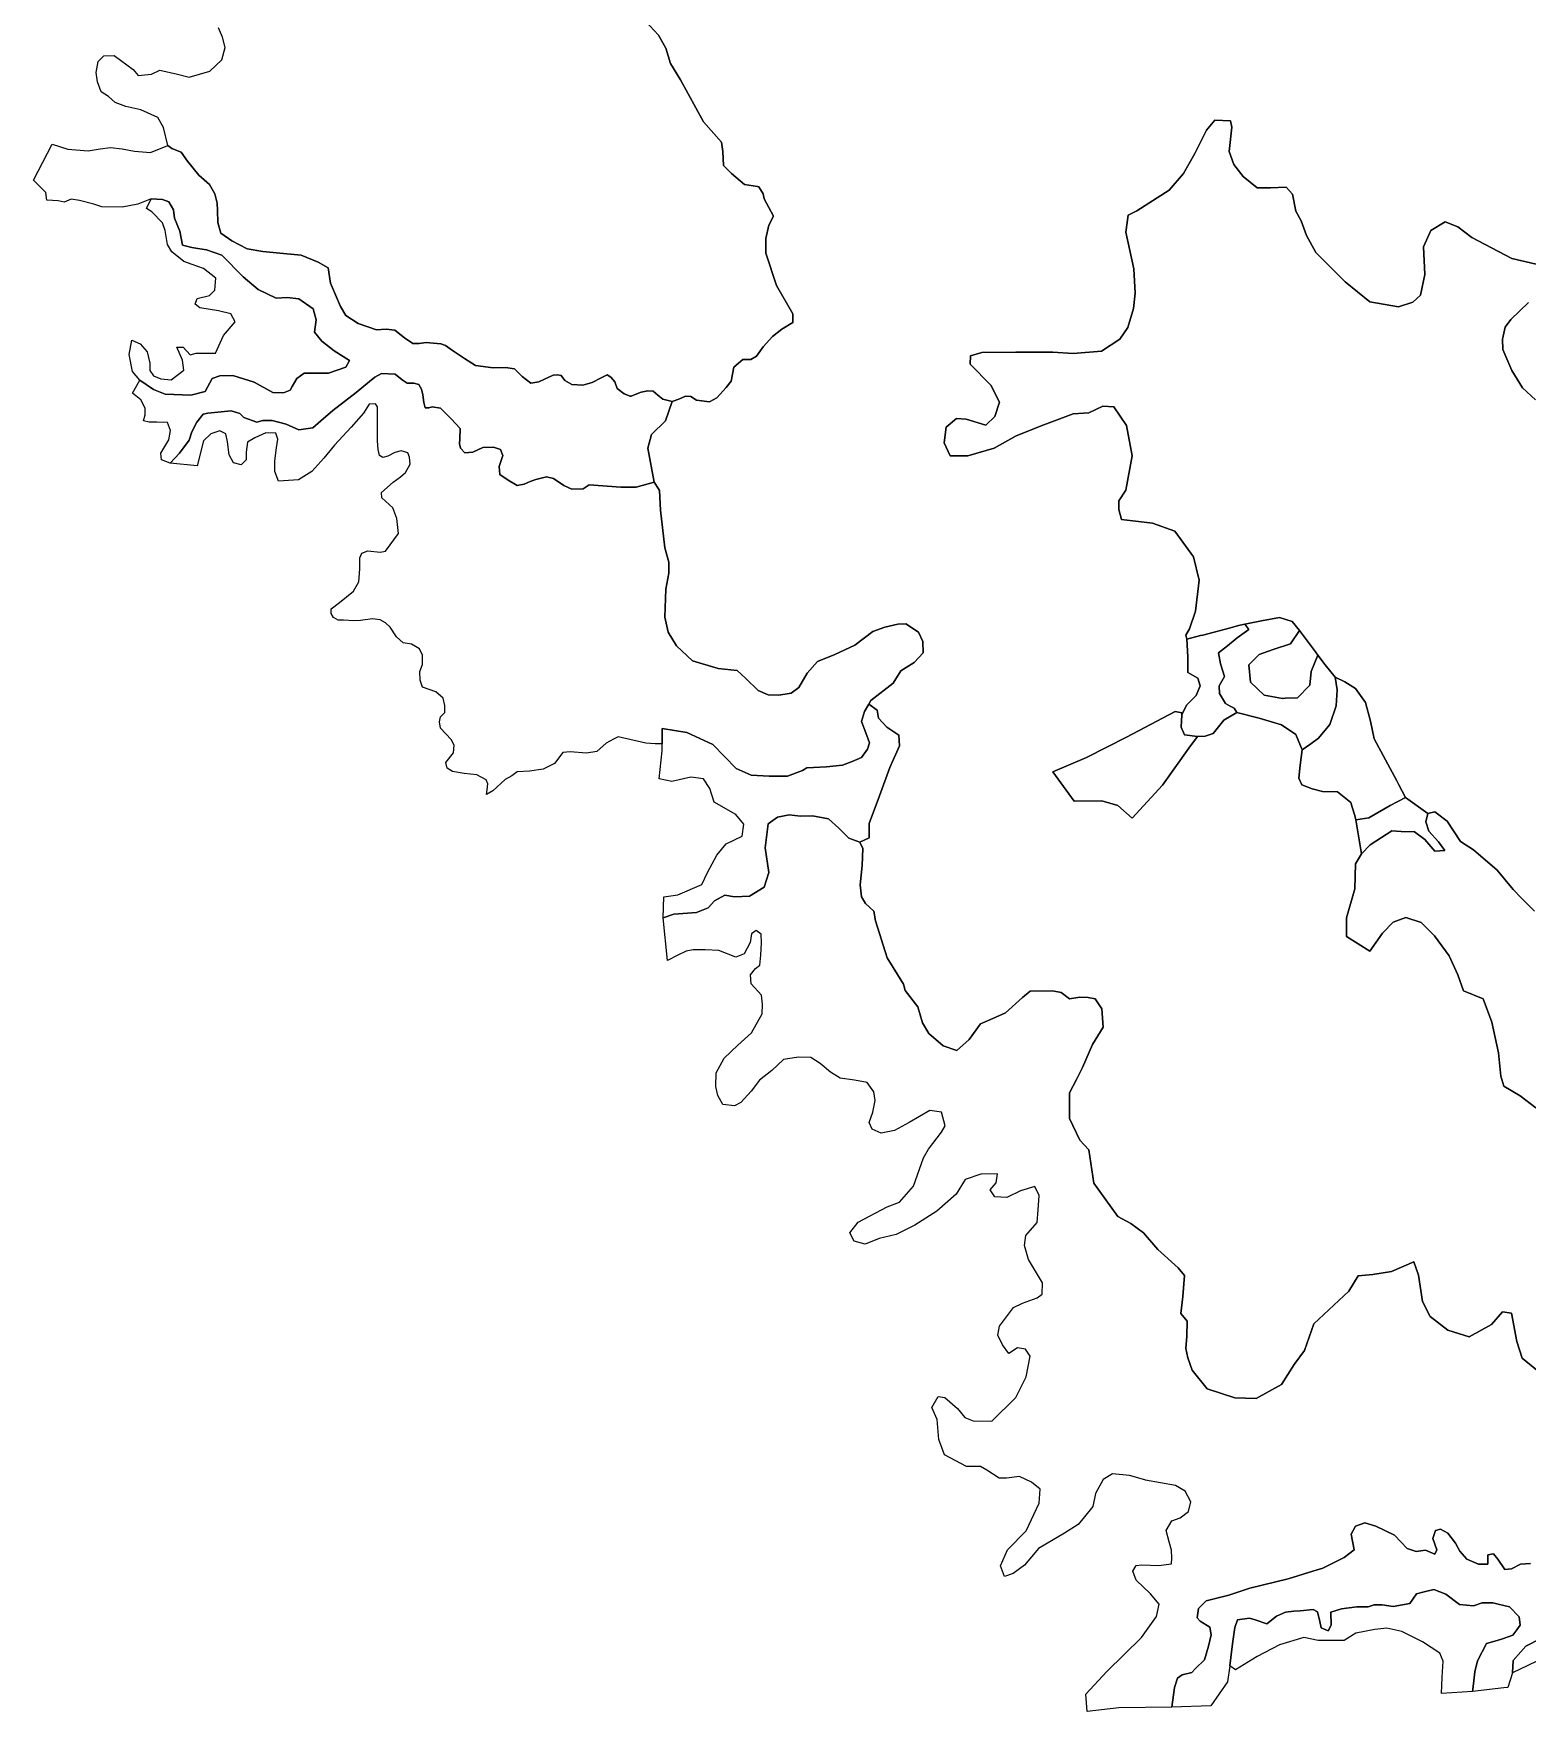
# Model space of a CAD drawing. Header units: inches. Extents: x 288635 to 1232953, y 676945 to 1655780.
# Drawn here: x 356734 to 379095, y 1222935 to 1248044 of the extents above; entities that cross this region are included whole.
import ezdxf

# ---------------------------------------------------------------- set-up
doc = ezdxf.new("R2010")
doc.units = ezdxf.units.IN
doc.header["$MEASUREMENT"] = 0

msp = doc.modelspace()

# ---------------------------------------------------------------- linework, layer by layer
at = {"color": 1}
for points in [[(365895.8167, 1248230.8051), (366087.64, 1248019.138), (366200.0881, 1247827.3147), (366266.2341, 1247595.8039), (366418.3698, 1247351.0638), (366762.3288, 1246722.6771), (367033.5273, 1246418.4057), (367053.3711, 1246279.4991), (367059.9857, 1246067.832), (367179.0484, 1245948.7693), (367377.4863, 1245783.4044), (367567.9617, 1245753.6426), (367589.1534, 1245750.3314), (367655.2994, 1245644.4979), (367667.6172, 1245570.5913), (367807.4351, 1245313.768), (367741.2891, 1245174.8615), (367694.987, 1244976.4236), (367694.987, 1244758.1419), (367853.7373, 1244275.2764), (368098.4774, 1243851.9422), (368098.4774, 1243719.6503), (367933.1124, 1243620.4313), (367794.015, 1243510.6159), (367652.8988, 1243355.0373), (367557.5664, 1243214.9723), (367471.5766, 1243168.6701), (367352.5139, 1243168.6701), (367213.6074, 1243049.6074), (367173.9198, 1242844.5549), (367101.1592, 1242745.3359), (366962.2527, 1242593.2002), (366849.8046, 1242533.6688), (366657.9813, 1242560.1272), (366571.9915, 1242613.044), (366492.6164, 1242619.6586), (366393.3974, 1242573.3564), (366290.8712, 1242539.181), (366155.2719, 1242572.254), (366079.2041, 1242635.0927), (366006.4435, 1242694.624), (365930.3756, 1242697.9313), (365827.8494, 1242678.0875), (365738.5523, 1242645.0146), (365680.4852, 1242617.5091), (365663.6616, 1242619.668), (365576.4947, 1242651.6292), (365470.6612, 1242734.3116), (365434.2809, 1242833.5306), (365374.7495, 1242902.9838), (365321.8328, 1242936.0568), (365229.2284, 1242889.7546), (365096.9365, 1242823.6087), (364954.7227, 1242780.6138), (364792.665, 1242793.843), (364686.8315, 1242850.0671), (364630.6074, 1242929.4422), (364574.3834, 1242939.3641), (364511.5447, 1242932.7495), (364382.5601, 1242873.2181), (364296.5703, 1242830.2233), (364177.5076, 1242810.3795), (364045.2156, 1242909.5984), (363932.7675, 1243028.6612), (363800.4756, 1243045.1977), (363615.2669, 1243041.8904), (363347.3757, 1243074.9633), (363182.0108, 1243180.7969), (363006.724, 1243303.1669), (362900.8904, 1243375.9275), (362828.1299, 1243399.0786), (362609.8482, 1243422.2297), (362507.3219, 1243405.6932), (362411.4103, 1243405.6932), (362285.7329, 1243491.6829), (362140.2118, 1243604.1311), (362011.2272, 1243620.6676), (361865.7061, 1243610.7457), (361591.2003, 1243706.6573), (361409.2989, 1243822.4127), (361326.6164, 1243961.3193), (361181.0953, 1244308.5856), (361141.4077, 1244536.7892), (360995.8866, 1244622.7789), (360741.2246, 1244728.6125), (360421.0782, 1244757.7167), (360167.0777, 1244783.1168), (359932.1272, 1244821.2168), (359703.5267, 1244941.8671), (359538.4264, 1245056.1673), (359493.9763, 1245214.9176), (359486.199, 1245393.7957), (359481.2763, 1245507.0182), (359449.5262, 1245646.7185), (359366.9761, 1245786.4188), (359208.2257, 1245926.119), (359036.7754, 1246135.6695), (358941.5252, 1246269.0197), (358801.8249, 1246326.1698), (358744.6748, 1246370.6199), (358681.1747, 1246637.3205), (358592.2745, 1246789.7208), (358338.274, 1246904.021), (358116.0236, 1246954.8211), (357957.2732, 1247011.9712), (357855.673, 1247100.8714), (357747.7228, 1247170.7215), (357690.5727, 1247323.1218), (357671.5227, 1247462.8221), (357703.2727, 1247627.9224), (357785.8229, 1247710.4726), (357938.2232, 1247716.8226), (358223.9738, 1247507.2722), (358300.1739, 1247418.372), (358497.0243, 1247437.4221), (358624.0246, 1247494.5722), (358890.7251, 1247437.4221), (359062.1755, 1247392.972), (359373.3261, 1247481.8721), (359551.1264, 1247653.3225), (359601.9265, 1247837.4729), (359563.8265, 1247989.8732), (359500.3263, 1248129.5734)], [(379262.1878, 1228019.6116), (379014.5373, 1228222.812), (378938.3371, 1228470.4625), (378855.787, 1228895.9134), (378722.4367, 1228914.9634), (378557.3364, 1228724.463), (378220.7857, 1228540.3127), (377903.285, 1228641.9129), (377636.5845, 1228845.1133), (377522.2843, 1229067.3637), (377465.1342, 1229461.0645), (377395.284, 1229664.2649), (377058.7334, 1229518.2146), (376779.3328, 1229473.7645), (376563.4324, 1229454.7145), (376423.7321, 1229226.1141), (375896.681, 1228737.1631), (375756.9808, 1228337.1123), (375604.5804, 1228127.5619), (375414.0801, 1227829.1113), (375033.0793, 1227619.5608), (374716.6396, 1227627.4282), (374299.9406, 1227760.0142), (374077.4024, 1228043.9534), (374013.9023, 1228228.1037), (373982.1522, 1228367.804), (373994.8522, 1228551.9544), (374001.2022, 1228774.2048), (373905.9521, 1228888.505), (373937.7021, 1229142.5056), (373963.1022, 1229460.0062), (373867.852, 1229574.3064), (373563.0514, 1229847.357), (373347.1509, 1230095.0075), (373156.6506, 1230234.7077), (372966.1502, 1230342.658), (372604.1994, 1230837.9589), (372527.9993, 1231339.6099), (372394.649, 1231485.6602), (372242.2487, 1231809.5109), (372242.2487, 1232190.5116), (372343.8489, 1232393.7121), (372432.7491, 1232571.5124), (372585.1494, 1232914.4131), (372743.8997, 1233174.7636), (372724.8497, 1233447.8142), (372623.2495, 1233600.2145), (372521.6493, 1233619.2645), (372394.649, 1233625.6145), (372242.2487, 1233600.2145), (372115.2485, 1233695.4647), (371988.2482, 1233720.8647), (371651.6975, 1233714.5147), (371537.3973, 1233619.2645), (371283.3968, 1233390.664), (371048.4463, 1233282.7138), (370908.7461, 1233225.5637), (370737.2957, 1232990.6132), (370553.1453, 1232825.5129), (370349.9449, 1232895.3631), (370134.0445, 1233079.5134), (370038.7943, 1233238.2637), (369968.9442, 1233479.5642), (369782.5312, 1233724.754), (369755.6922, 1233818.6905), (369512.9782, 1234213.1009), (369337.8906, 1234763.8021), (369312.4905, 1234909.8524), (369185.4903, 1235024.1526), (369128.3402, 1235125.7529), (369109.2901, 1235303.5532), (369134.6902, 1235595.6538), (369147.3902, 1235849.6543), (369102.9401, 1235944.9045), (369240.0386, 1236007.5778), (369240.0386, 1236223.4782), (369398.789, 1236636.2291), (369551.1893, 1237061.6799), (369697.2396, 1237385.5305), (369684.5395, 1237544.2809), (369506.7392, 1237664.9311), (369379.7389, 1237798.2814), (369360.6889, 1237918.9316), (369235.6978, 1238008.8275), (369267.1685, 1238062.5764), (369601.9894, 1238323.2158), (369716.7147, 1238507.5954), (369914.1983, 1238630.133), (370051.7819, 1238778.3), (370046.4903, 1238947.6337), (369977.6985, 1239085.2173), (369792.4898, 1239212.2175), (369671.4818, 1239204.2615), (369474.9891, 1239159.3008), (369295.0721, 1239095.8006), (369025.1966, 1238889.4252), (368726.9223, 1238753.4291), (368467.6302, 1238647.5956), (368314.1715, 1238472.9702), (368187.1713, 1238256.0115), (368076.046, 1238171.3446), (367890.8373, 1238144.8862), (367732.087, 1238150.1779), (367578.6284, 1238213.678), (367393.4197, 1238393.5951), (367266.4194, 1238510.012), (366980.6689, 1238541.762), (366599.6681, 1238658.1789), (366356.2509, 1238880.4294), (366234.5424, 1239086.8048), (366181.6256, 1239309.0552), (366197.5006, 1239727.0977), (366245.1257, 1239970.5149), (366245.1257, 1240134.5569), (366181.6256, 1240346.224), (366119.1469, 1240913.4442), (366105.7242, 1241208.0869), (366090.0455, 1241230.5129), (366021.6846, 1241328.2931), (365929.4409, 1241838.1779), (365985.0035, 1242044.5533), (366191.3789, 1242250.9287), (366290.8712, 1242539.181), (366393.3974, 1242573.3564), (366492.6164, 1242619.6586), (366571.9915, 1242613.044), (366657.9813, 1242560.1272), (366849.8046, 1242533.6688), (366962.2527, 1242593.2002), (367101.1592, 1242745.3359), (367173.9198, 1242844.5549), (367213.6074, 1243049.6074), (367352.5139, 1243168.6701), (367471.5766, 1243168.6701), (367557.5664, 1243214.9723), (367652.8988, 1243355.0373), (367794.015, 1243510.6159), (367933.1124, 1243620.4313), (368098.4774, 1243719.6503), (368098.4774, 1243851.9422), (367853.7373, 1244275.2764), (367694.987, 1244758.1419), (367694.987, 1244976.4236), (367741.2891, 1245174.8615), (367807.4351, 1245313.768), (367667.6172, 1245570.5913), (367655.2994, 1245644.4979), (367589.1534, 1245750.3314), (367567.9617, 1245753.6426), (367377.4863, 1245783.4044), (367179.0484, 1245948.7693), (367059.9857, 1246067.832), (367053.3711, 1246279.4991), (367033.5273, 1246418.4057), (366762.3288, 1246722.6771), (366418.3698, 1247351.0638), (366266.2341, 1247595.8039), (366200.0881, 1247827.3147), (366087.64, 1248019.138), (365895.8167, 1248230.8051)], [(379202.2153, 1234908.6832), (379004.8652, 1235106.0333), (378882.2773, 1235236.2367), (378640.9768, 1235521.9872), (378285.3761, 1235826.7879), (378094.8757, 1235953.7881), (377891.6753, 1236258.5887), (377707.5249, 1236398.289), (377605.9247, 1236372.8889), (377269.5454, 1236609.9772), (377170.2651, 1236803.3126), (377140.2471, 1236861.7687), (376798.2163, 1237492.1448), (376746.6225, 1237754.0829), (376671.2161, 1238031.8959), (376520.4033, 1238242.2401), (376361.653, 1238341.459), (376217.7812, 1238413.7861), (376065.0293, 1238597.0885), (375957.7563, 1238740.1192), (375920.4965, 1238790.1124), (375680.6901, 1239111.871), (375571.8701, 1239243.9546), (375381.3697, 1239307.4547), (375114.6692, 1239256.6546), (374864.8452, 1239205.7646), (374771.7685, 1239186.8045), (374652.3099, 1239150.3595), (374235.5722, 1239041.7215), (374201.7348, 1239035.2737), (373997.6623, 1238979.7015), (373981.1258, 1239042.5401), (374035.8446, 1239136.9928), (374124.0672, 1239402.7049), (374181.2173, 1239866.2558), (374098.6672, 1240215.5065), (373819.2666, 1240596.5073), (373482.7159, 1240717.1575), (373019.165, 1240774.3076), (372981.0649, 1240920.3579), (372981.0649, 1241053.7082), (373082.6651, 1241212.4585), (373177.9153, 1241726.8096), (373095.3652, 1242177.6605), (372904.8648, 1242457.061), (372739.7645, 1242469.761), (372530.214, 1242368.1608), (372295.2636, 1242355.4608), (371857.1127, 1242190.3605), (371444.3619, 1242025.2602), (371114.1612, 1241841.1098), (370720.4604, 1241726.8096), (370453.7599, 1241726.8096), (370364.8597, 1241917.3099), (370396.6098, 1242152.2604), (370549.0101, 1242285.6107), (370695.0604, 1242272.9106), (370987.161, 1242184.0105), (371120.5112, 1242311.0107), (371190.3614, 1242526.9112), (371063.3611, 1242780.9117), (370752.2105, 1243098.4123), (370758.5605, 1243219.0625), (370930.0108, 1243269.8626), (371438.0119, 1243276.2127), (371990.463, 1243276.2127), (372295.2636, 1243257.1626), (372720.7144, 1243288.9127), (372993.765, 1243473.063), (373114.4152, 1243644.5134), (373196.9654, 1243930.264), (373222.3654, 1244158.8644), (373203.3154, 1244520.8151), (373082.6651, 1245073.2662), (373120.7652, 1245327.2668), (373247.7655, 1245390.7669), (373730.3664, 1245701.9175), (373946.2669, 1245949.568), (374117.7172, 1246248.0186), (374289.1676, 1246597.2693), (374416.1678, 1246749.6696), (374651.1183, 1246736.9696), (374670.1683, 1246641.7194), (374632.0682, 1246279.7687), (374701.9184, 1246082.9183), (374841.6187, 1245905.1179), (374841.6187, 1245905.1179), (375051.1691, 1245733.6676), (375248.0195, 1245733.6676), (375482.9699, 1245746.3676), (375578.2201, 1245638.4174), (375629.0202, 1245384.4169), (375705.5024, 1245241.4057), (375786.0171, 1245021.1745), (375927.334, 1244767.7787), (376365.6217, 1244330.3148), (376733.9224, 1244031.8642), (377165.7233, 1243955.664), (377381.6237, 1244025.5142), (377495.924, 1244127.1144), (377559.4241, 1244438.265), (377540.3741, 1244851.0158), (377648.3243, 1245098.6663), (377864.2247, 1245225.6666), (378054.7251, 1245149.4664), (378264.2755, 1244990.7161), (378861.1767, 1244679.5655), (379223.1274, 1244590.6653)], [(379223.1274, 1244590.6653), (378861.1767, 1244679.5655), (378264.2755, 1244990.7161), (378054.7251, 1245149.4664), (377864.2247, 1245225.6666), (377648.3243, 1245098.6663), (377540.3741, 1244851.0158), (377559.4241, 1244438.265), (377495.924, 1244127.1144), (377381.6237, 1244025.5142), (377165.7233, 1243955.664), (376733.9224, 1244031.8642), (376365.6217, 1244330.3148), (375927.334, 1244767.7787), (375786.0171, 1245021.1745), (375705.5024, 1245241.4057), (375629.0202, 1245384.4169), (375578.2201, 1245638.4174), (375482.9699, 1245746.3676), (375248.0195, 1245733.6676), (375051.1691, 1245733.6676), (374841.6187, 1245905.1179), (374701.9184, 1246082.9183), (374632.0682, 1246279.7687), (374670.1683, 1246641.7194), (374651.1183, 1246736.9696), (374416.1678, 1246749.6696), (374289.1676, 1246597.2693), (374117.7172, 1246248.0186), (373946.2669, 1245949.568), (373730.3664, 1245701.9175), (373247.7655, 1245390.7669), (373120.7652, 1245327.2668), (373082.6651, 1245073.2662), (373203.3154, 1244520.8151), (373222.3654, 1244158.8644), (373196.9654, 1243930.264), (373114.4152, 1243644.5134), (372993.765, 1243473.063), (372720.7144, 1243288.9127), (372295.2636, 1243257.1626), (371990.463, 1243276.2127), (371438.0119, 1243276.2127), (370930.0108, 1243269.8626), (370758.5605, 1243219.0625), (370752.2105, 1243098.4123), (371063.3611, 1242780.9117), (371190.3614, 1242526.9112), (371120.5112, 1242311.0107), (370987.161, 1242184.0105), (370695.0604, 1242272.9106), (370549.0101, 1242285.6107), (370396.6098, 1242152.2604), (370364.8597, 1241917.3099), (370453.7599, 1241726.8096), (370720.4604, 1241726.8096), (371114.1612, 1241841.1098), (371444.3619, 1242025.2602), (371857.1127, 1242190.3605), (372295.2636, 1242355.4608), (372530.214, 1242368.1608), (372739.7645, 1242469.761), (372904.8648, 1242457.061), (373095.3652, 1242177.6605), (373177.9153, 1241726.8096), (373082.6651, 1241212.4585), (372981.0649, 1241053.7082), (372981.0649, 1240920.3579), (373019.165, 1240774.3076), (373482.7159, 1240717.1575), (373819.2666, 1240596.5073), (374098.6672, 1240215.5065), (374181.2173, 1239866.2558), (374124.0672, 1239402.7049), (374035.8446, 1239136.9928), (373981.1258, 1239042.5401), (373997.6623, 1238979.7015), (374009.789, 1238718.9761), (374013.0963, 1238484.1579), (374161.9248, 1238398.1682), (374194.9978, 1238282.4127), (374135.4664, 1238140.1989), (373993.2526, 1237991.3705), (373921.7081, 1237848.4269), (373922.9173, 1237877.842), (373821.3171, 1237896.892), (373091.0657, 1237515.8912), (372494.1645, 1237211.0906), (371992.5135, 1236995.1902), (372310.0141, 1236557.0393), (372722.7649, 1236563.3893), (372964.0654, 1236493.5392), (373179.9659, 1236303.0388), (373630.8168, 1236798.3398), (374024.5175, 1237350.7909), (374157.8678, 1237522.2412), (374271.0656, 1237531.656), (374390.1283, 1237568.0363), (374548.8787, 1237769.7815), (374747.3166, 1237882.2296), (375078.7079, 1237801.3662), (375412.745, 1237698.84), (375627.7194, 1237553.3188), (375724.2704, 1237326.2508), (375692.5204, 1237097.6503), (375673.4703, 1236900.7999), (375717.9204, 1236799.1997), (375870.3207, 1236742.0496), (376029.071, 1236703.9495), (376251.3215, 1236697.5995), (376452.054, 1236535.2217), (376470.8017, 1236464.7614), (376512.0076, 1236341.0494), (376528.3408, 1236277.7049), (376608.9727, 1235769.6377), (376520.0725, 1235617.2374), (376513.7225, 1235242.5867), (376386.7223, 1234810.7858), (376384.441, 1234529.7196), (376734.5734, 1234313.9285), (376926.4734, 1234582.1854), (377085.2237, 1234747.2857), (377275.7241, 1234817.1358), (377504.3245, 1234740.9357), (377565.7619, 1234679.126), (377704.0215, 1234540.0287), (377924.5057, 1234244.1089), (378051.506, 1233958.3584), (378138.8187, 1233720.2329), (378432.5067, 1233601.1701), (378559.507, 1233251.9194), (378662.6947, 1232791.5435), (378694.4448, 1232442.2928), (378742.0699, 1232291.48), (378988.1329, 1232148.6047), (379218.3208, 1231966.0419)], [(379108.8272, 1244019.1641), (378848.4767, 1243765.1636), (378759.5765, 1243650.8634), (378721.4764, 1243473.063), (378727.8264, 1243314.3127), (378861.1767, 1243003.1621), (379019.927, 1242742.8116), (379213.6681, 1242562.284)], [(379213.6681, 1242562.284), (379019.927, 1242742.8116), (378861.1767, 1243003.1621), (378727.8264, 1243314.3127), (378721.4764, 1243473.063), (378759.5765, 1243650.8634), (378848.4767, 1243765.1636), (379108.8272, 1244019.1641)], [(379218.3208, 1231966.0419), (378988.1329, 1232148.6047), (378742.0699, 1232291.48), (378694.4448, 1232442.2928), (378662.6947, 1232791.5435), (378559.507, 1233251.9194), (378432.5067, 1233601.1701), (378138.8187, 1233720.2329), (378051.506, 1233958.3584), (377924.5057, 1234244.1089), (377704.0215, 1234540.0287), (377565.7619, 1234679.126), (377504.3245, 1234740.9357), (377275.7241, 1234817.1358), (377085.2237, 1234747.2857), (376926.4734, 1234582.1854), (376734.5734, 1234313.9285), (376384.441, 1234529.7196), (376386.7223, 1234810.7858), (376513.7225, 1235242.5867), (376520.0725, 1235617.2374), (376608.9727, 1235769.6377), (376742.323, 1235902.988), (377063.9418, 1236113.4953), (377203.8676, 1236103.5006), (377402.7243, 1236099.8384), (377561.4746, 1235985.5382), (377707.5249, 1235807.7378), (377859.9252, 1235820.4378), (377764.675, 1235947.4381), (377618.6247, 1236106.1884), (377574.1746, 1236245.8887), (377605.9247, 1236372.8889), (377707.5249, 1236398.289), (377891.6753, 1236258.5887), (378094.8757, 1235953.7881), (378285.3761, 1235826.7879), (378285.3761, 1235826.7879), (378640.9768, 1235521.9872), (378882.2773, 1235236.2367), (379004.8652, 1235106.0333), (379202.2153, 1234908.6832)], [(379141.5375, 1225149.4059), (378989.1372, 1225136.7059), (378855.787, 1225066.8557), (378754.1867, 1225060.5057), (378652.5865, 1225212.906), (378589.0864, 1225295.4562), (378500.1862, 1225276.4062), (378500.1862, 1225136.7059), (378360.486, 1225136.7059), (378189.0356, 1225212.906), (378081.0854, 1225333.5563), (378017.5853, 1225454.2065), (377903.285, 1225600.2568), (377795.3348, 1225663.7569), (377719.1347, 1225644.7069), (377681.0346, 1225524.0566), (377738.1847, 1225352.6063), (377706.4347, 1225289.1062), (377566.7344, 1225346.2563), (377427.0341, 1225327.2063), (377293.6838, 1225371.6563), (377103.1834, 1225574.8567), (376823.7829, 1225708.207), (376658.6826, 1225759.0071), (376518.9823, 1225708.207), (376455.4822, 1225587.5568), (376499.9322, 1225352.6063), (376353.8819, 1225238.3061), (376030.0313, 1225079.5558), (375880.5263, 1225033.4123), (375515.6803, 1224920.8054), (374937.8291, 1224781.1052), (374626.6785, 1224673.1549), (374283.7778, 1224590.6048), (374169.4776, 1224476.3046), (374150.4275, 1224336.6043), (374194.8776, 1224285.8042), (374340.9279, 1224196.904), (374359.978, 1224082.6038), (374321.8779, 1223911.1534), (374262.0819, 1223708.4822), (374128.6156, 1223575.0159), (374070.2586, 1223516.6589), (373924.7375, 1223483.5859), (373858.5915, 1223430.6691), (373812.2894, 1223291.7626), (373772.6018, 1223000.7204), (372978.8502, 1222987.4912), (372502.5992, 1222934.5744), (372482.7555, 1223192.5437), (372800.2561, 1223529.8881), (373316.1946, 1224039.212), (373541.0909, 1224356.7126), (373580.7785, 1224541.9213), (373455.1011, 1224694.0571), (373236.8195, 1224899.1096), (373190.5173, 1225031.4015), (373236.8195, 1225117.3913), (373322.8092, 1225130.6204), (373574.1639, 1225117.3913), (373765.9872, 1225143.8496), (373772.6018, 1225229.8394), (373765.9872, 1225348.9021), (373732.9142, 1225474.5795), (373686.612, 1225639.9444), (373772.6018, 1225785.4655), (373898.2791, 1225831.7677), (374023.9565, 1225924.372), (374057.0294, 1226069.8932), (373971.0397, 1226228.6435), (373825.4353, 1226317.4782), (373379.7634, 1226394.3182), (373366.0729, 1226402.9024), (373136.3888, 1226464.8382), (372882.3883, 1226490.2383), (372742.688, 1226407.6881), (372628.3878, 1226198.1377), (372590.2877, 1226001.2873), (372463.2875, 1225848.887), (372368.0373, 1225734.5868), (372164.8369, 1225601.2365), (371777.4861, 1225372.6361), (371567.9357, 1225124.9856), (371396.4853, 1224997.9853), (371269.4851, 1224953.5352), (371205.9849, 1225112.2855), (371313.9352, 1225353.586), (371593.3357, 1225639.3366), (371783.8361, 1226052.0874), (371802.8861, 1226261.6378), (371669.5359, 1226363.238), (371491.7355, 1226452.1382), (371294.8851, 1226426.7382), (371186.9349, 1226426.7382), (371002.7845, 1226547.3884), (370907.5343, 1226598.1885), (370697.9839, 1226598.1885), (370367.7833, 1226775.9889), (370285.2331, 1227004.5893), (370259.833, 1227303.0399), (370177.2829, 1227480.8403), (370272.5331, 1227645.9406), (370374.1333, 1227633.2406), (370564.6337, 1227468.1402), (370672.5839, 1227334.79), (370799.5841, 1227283.9899), (371078.9847, 1227277.6399), (371434.5854, 1227633.2406), (371593.3357, 1227944.3912), (371650.4858, 1228249.1918), (371580.6357, 1228357.142), (371459.9855, 1228376.1921), (371332.9852, 1228293.6419), (371237.735, 1228420.6422), (371167.8849, 1228566.6924), (371193.2849, 1228700.0427), (371402.8353, 1228979.4433), (371536.1856, 1229042.9434), (371758.436, 1229125.4936), (371830.8974, 1229179.115), (371834.6362, 1229347.744), (371625.0858, 1229696.9947), (371567.9357, 1229906.5451), (371586.9857, 1230058.9454), (371758.436, 1230249.4458), (371771.1361, 1230439.9462), (371783.8361, 1230655.8466), (371720.336, 1230789.1969), (371504.4355, 1230725.6968), (371301.2351, 1230624.0966), (371123.4348, 1230636.7966), (371053.5846, 1230738.3968), (371142.4848, 1230846.347), (371161.0017, 1230981.0506), (370913.8844, 1230973.3473), (370678.9339, 1230897.1471), (370545.5836, 1230674.8967), (370253.483, 1230420.8962), (369923.2824, 1230211.3457), (369643.8818, 1230071.6455), (369389.8813, 1230014.4953), (369180.3309, 1229925.5952), (369015.2306, 1229970.0452), (368951.7304, 1230097.0455), (369078.7307, 1230255.7958), (369510.5316, 1230484.3963), (369694.6819, 1230554.2464), (369904.2323, 1230795.5469), (370056.6326, 1231220.9978), (370129.9279, 1231348.5859), (370323.3332, 1231601.9985), (370380.4833, 1231697.2487), (370323.3332, 1231900.4491), (370151.8828, 1231925.8492), (369840.7322, 1231748.0488), (369618.4818, 1231627.3986), (369421.6314, 1231589.2985), (369288.2811, 1231646.4486), (369243.831, 1231748.0488), (369294.6311, 1231900.4491), (369332.7312, 1232078.2495), (369313.6812, 1232205.2497), (369209.4351, 1232344.4208), (369021.5806, 1232381.4626), (368807.2676, 1232413.2126), (368661.7465, 1232500.5253), (368509.342, 1232629.3833), (368370.7043, 1232718.807), (368184.1726, 1232726.7445), (367957.9534, 1232691.0257), (367783.3281, 1232528.3066), (367600.7652, 1232381.4626), (367477.7337, 1232218.7435), (367318.9834, 1232048.0869), (367223.7332, 1231996.4931), (367053.0766, 1232016.3368), (366977.6702, 1232151.2746), (366945.9202, 1232286.2124), (366949.8889, 1232492.5878), (367068.9517, 1232710.8695), (367275.3271, 1232905.3386), (367481.7025, 1233091.8702), (367640.4528, 1233373.6521), (367644.4216, 1233516.5273), (367632.5153, 1233655.4339), (367477.7337, 1233822.1217), (367465.8275, 1233957.0595), (367538.344, 1234051.7363), (367604.0155, 1234103.9172), (367620.609, 1234254.7163), (367628.5465, 1234437.2792), (367624.5778, 1234564.2794), (367549.1714, 1234619.842), (367481.7025, 1234572.217), (367461.8587, 1234441.2479), (367370.5773, 1234274.5601), (367243.577, 1234222.9663), (366992.0901, 1234323.6404), (366788.8896, 1234329.9904), (366604.7393, 1234329.9904), (366503.1391, 1234310.9404), (366376.1388, 1234253.7903), (366223.7385, 1234171.2401), (366160.2384, 1234812.5914), (366316.0579, 1234864.102), (366655.5394, 1234888.7915), (366833.3397, 1234958.6417), (366928.5899, 1235066.5919), (367080.9902, 1235149.1421), (367227.0405, 1235123.742), (367451.4129, 1235134.3122), (367667.8372, 1235271.8031), (367737.6874, 1235487.7036), (367686.8873, 1235856.0043), (367712.2873, 1236059.2047), (367731.3374, 1236217.955), (367871.0376, 1236319.5552), (368042.488, 1236351.3053), (368042.488, 1236351.3053), (368213.9383, 1236332.2553), (368391.7387, 1236338.6053), (368633.0392, 1236294.1552), (368785.4395, 1236154.4549), (368857.5772, 1236082.3172), (368937.8398, 1236002.0546), (369102.9401, 1235944.9045), (369147.3902, 1235849.6543), (369134.6902, 1235595.6538), (369109.2901, 1235303.5532), (369128.3402, 1235125.7529), (369185.4903, 1235024.1526), (369312.4905, 1234909.8524), (369337.8906, 1234763.8021), (369512.9782, 1234213.1009), (369755.6922, 1233818.6905), (369782.5312, 1233724.754), (369968.9442, 1233479.5642), (370038.7943, 1233238.2637), (370134.0445, 1233079.5134), (370349.9449, 1232895.3631), (370553.1453, 1232825.5129), (370737.2957, 1232990.6132), (370908.7461, 1233225.5637), (371048.4463, 1233282.7138), (371283.3968, 1233390.664), (371537.3973, 1233619.2645), (371651.6975, 1233714.5147), (371988.2482, 1233720.8647), (372115.2485, 1233695.4647), (372242.2487, 1233600.2145), (372394.649, 1233625.6145), (372521.6493, 1233619.2645), (372623.2495, 1233600.2145), (372724.8497, 1233447.8142), (372743.8997, 1233174.7636), (372585.1494, 1232914.4131), (372432.7491, 1232571.5124), (372343.8489, 1232393.7121), (372242.2487, 1232190.5116), (372242.2487, 1231809.5109), (372394.649, 1231485.6602), (372527.9993, 1231339.6099), (372604.1994, 1230837.9589), (372966.1502, 1230342.658), (373156.6506, 1230234.7077), (373347.1509, 1230095.0075), (373563.0514, 1229847.357), (373867.852, 1229574.3064), (373963.1022, 1229460.0062), (373937.7021, 1229142.5056), (373905.9521, 1228888.505), (374001.2022, 1228774.2048), (373994.8522, 1228551.9544), (373982.1522, 1228367.804), (374013.9023, 1228228.1037), (374077.4024, 1228043.9534), (374299.9406, 1227760.0142), (374716.6396, 1227627.4282), (375033.0793, 1227619.5608), (375414.0801, 1227829.1113), (375604.5804, 1228127.5619), (375756.9808, 1228337.1123), (375896.681, 1228737.1631), (376423.7321, 1229226.1141), (376563.4324, 1229454.7145), (376779.3328, 1229473.7645), (377058.7334, 1229518.2146), (377395.284, 1229664.2649), (377465.1342, 1229461.0645), (377522.2843, 1229067.3637), (377636.5845, 1228845.1133), (377903.285, 1228641.9129), (378220.7857, 1228540.3127), (378557.3364, 1228724.463), (378722.4367, 1228914.9634), (378855.787, 1228895.9134), (378938.3371, 1228470.4625), (379014.5373, 1228222.812), (379262.1878, 1228019.6116)], [(379296.4014, 1224026.0597), (379073.3332, 1223913.509), (378995.8729, 1223825.7207), (378882.8328, 1223697.6085), (378870.1328, 1223513.4582), (378800.2826, 1223291.2077), (378739.4613, 1223287.4716), (378273.2316, 1223234.0576), (378285.8941, 1223346.2113), (378306.1952, 1223526.0212), (378349.8251, 1223690.8089), (378482.782, 1223951.609), (378641.5323, 1223996.0591), (378719.7397, 1224022.6563), (378878.0613, 1224076.4991), (378933.677, 1224153.9637), (378984.433, 1224224.6596), (378971.733, 1224351.6598), (378825.6827, 1224497.7101), (378657.1704, 1224540.9184), (378578.0322, 1224561.2103), (378419.2819, 1224561.2103), (378285.9316, 1224516.7602), (378076.3812, 1224535.8102), (377873.1808, 1224688.2105), (377695.3804, 1224758.0607), (377549.3301, 1224726.3106), (377435.0299, 1224694.5605), (377333.4297, 1224548.5102), (377085.7792, 1224504.0602), (376920.6789, 1224529.4602), (376800.0286, 1224529.4602), (376711.1285, 1224497.7101), (376539.6781, 1224497.7101), (376311.0777, 1224472.3101), (376152.3273, 1224421.51), (376158.6773, 1224224.6596), (376109.9121, 1224143.0154), (376006.277, 1224186.5595), (375987.227, 1224281.8097), (375954.077, 1224424.4747), (375885.6268, 1224459.6101), (375694.4111, 1224441.9594), (375600.5468, 1224433.295), (375472.876, 1224421.51), (375339.5257, 1224358.0099), (375192.7143, 1224247.2316), (375017.1927, 1224304.9601), (374933.1249, 1224332.6098), (374755.3245, 1224307.2098), (374717.2245, 1224192.9095), (374679.1244, 1223945.259), (374641.0243, 1223615.0584), (374602.9242, 1223380.1079), (374355.2737, 1223018.1572), (373772.6018, 1223000.7204), (373812.2894, 1223291.7626), (373858.5915, 1223430.6691), (373924.7375, 1223483.5859), (374070.2586, 1223516.6589), (374128.6156, 1223575.0159), (374262.0819, 1223708.4822), (374321.8779, 1223911.1534), (374359.978, 1224082.6038), (374340.9279, 1224196.904), (374194.8776, 1224285.8042), (374150.4275, 1224336.6043), (374169.4776, 1224476.3046), (374283.7778, 1224590.6048), (374626.6785, 1224673.1549), (374937.8291, 1224781.1052), (375515.6803, 1224920.8054), (375880.5263, 1225033.4123), (376030.0313, 1225079.5558), (376353.8819, 1225238.3061), (376499.9322, 1225352.6063), (376455.4822, 1225587.5568), (376518.9823, 1225708.207), (376658.6826, 1225759.0071), (376823.7829, 1225708.207), (377103.1834, 1225574.8567), (377293.6838, 1225371.6563), (377293.6838, 1225371.6563), (377427.0341, 1225327.2063), (377566.7344, 1225346.2563), (377706.4347, 1225289.1062), (377738.1847, 1225352.6063), (377681.0346, 1225524.0566), (377719.1347, 1225644.7069), (377795.3348, 1225663.7569), (377903.285, 1225600.2568), (378017.5853, 1225454.2065), (378081.0854, 1225333.5563), (378189.0356, 1225212.906), (378360.486, 1225136.7059), (378500.1862, 1225136.7059), (378500.1862, 1225276.4062), (378589.0864, 1225295.4562), (378652.5865, 1225212.906), (378754.1867, 1225060.5057), (378855.787, 1225066.8557), (378989.1372, 1225136.7059), (379141.5375, 1225149.4059)]]:
    msp.add_lwpolyline(points, dxfattribs=at)
for points in [[(357248.1577, 1246314.4242), (357552.9583, 1246289.0242), (357730.7587, 1246320.7742), (357883.159, 1246339.8243), (358060.9594, 1246320.7742), (358245.1097, 1246282.6741), (358486.4102, 1246263.6241), (358744.6748, 1246370.6199), (358801.8249, 1246326.1698), (358941.5252, 1246269.0197), (359036.7754, 1246135.6695), (359208.2257, 1245926.119), (359366.9761, 1245786.4188), (359449.5262, 1245646.7185), (359481.2763, 1245507.0182), (359486.199, 1245393.7957), (359493.9763, 1245214.9176), (359538.4264, 1245056.1673), (359703.5267, 1244941.8671), (359932.1272, 1244821.2168), (360167.0777, 1244783.1168), (360421.0782, 1244757.7167), (360741.2246, 1244728.6125), (360995.8866, 1244622.7789), (361141.4077, 1244536.7892), (361181.0953, 1244308.5856), (361326.6164, 1243961.3193), (361409.2989, 1243822.4127), (361591.2003, 1243706.6573), (361865.7061, 1243610.7457), (362011.2272, 1243620.6676), (362140.2118, 1243604.1311), (362285.7329, 1243491.6829), (362411.4103, 1243405.6932), (362507.3219, 1243405.6932), (362609.8482, 1243422.2297), (362828.1299, 1243399.0786), (362900.8904, 1243375.9275), (363006.724, 1243303.1669), (363182.0108, 1243180.7969), (363347.3757, 1243074.9633), (363615.2669, 1243041.8904), (363800.4756, 1243045.1977), (363932.7675, 1243028.6612), (364045.2156, 1242909.5984), (364177.5076, 1242810.3795), (364296.5703, 1242830.2233), (364382.5601, 1242873.2181), (364511.5447, 1242932.7495), (364574.3834, 1242939.3641), (364630.6074, 1242929.4422), (364686.8315, 1242850.0671), (364792.665, 1242793.843), (364954.7227, 1242780.6138), (365096.9365, 1242823.6087), (365229.2284, 1242889.7546), (365321.8328, 1242936.0568), (365374.7495, 1242902.9838), (365434.2809, 1242833.5306), (365470.6612, 1242734.3116), (365576.4947, 1242651.6292), (365663.6616, 1242619.668), (365680.4852, 1242617.5091), (365738.5523, 1242645.0146), (365827.8494, 1242678.0875), (365930.3756, 1242697.9313), (366006.4435, 1242694.624), (366079.2041, 1242635.0927), (366155.2719, 1242572.254), (366290.8712, 1242539.181), (366191.3789, 1242250.9287), (365985.0035, 1242044.5533), (365929.4409, 1241838.1779), (366021.6846, 1241328.2931), (365753.7935, 1241255.5326), (365522.2826, 1241255.5326), (365049.3389, 1241288.6055), (364960.0419, 1241229.0742), (364791.3697, 1241225.7669), (364668.9996, 1241281.9909), (364516.8639, 1241387.8245), (364411.0304, 1241410.9756), (364252.2801, 1241371.288), (364166.2903, 1241338.215), (364076.9933, 1241298.5274), (363971.1597, 1241278.6836), (363835.5605, 1241361.3661), (363713.1904, 1241447.3559), (363703.2685, 1241563.1113), (363759.4926, 1241728.4762), (363723.1123, 1241817.7733), (363620.5861, 1241854.1535), (363458.5285, 1241847.539), (363309.7001, 1241778.0857), (363190.6373, 1241768.1638), (363124.4913, 1241840.9244), (363107.9549, 1241903.763), (363114.5695, 1241979.8309), (363121.1841, 1242131.9666), (362985.5848, 1242280.795), (362931.1773, 1242332.9818), (362823.5272, 1242436.238), (362701.1572, 1242456.0818), (362651.5477, 1242442.8526), (362595.3236, 1242442.8526), (362575.4798, 1242522.2278), (362558.9433, 1242637.9832), (362542.4069, 1242720.6657), (362499.412, 1242793.4263), (362426.6514, 1242813.2701), (362327.4325, 1242813.2701), (362251.3646, 1242862.8795), (362145.5311, 1242945.562), (361943.7859, 1242958.7912), (361841.2596, 1242902.5671), (361761.8845, 1242836.4211), (361563.4466, 1242671.0562), (361212.9297, 1242403.0139), (361033.012, 1242249.0182), (360911.9088, 1242141.8885), (360706.8563, 1242112.1228), (360514.3728, 1242197.7366), (360306.2628, 1242253.684), (360163.9302, 1242253.684), (360075.03, 1242228.284), (359882.0161, 1242297.4726), (359822.4847, 1242357.004), (359693.5001, 1242396.6916), (359341.8202, 1242360.8313), (359273.4732, 1242350.3894), (359177.5616, 1242228.0194), (359104.801, 1242082.4982), (359065.1134, 1241956.8209), (358916.285, 1241764.9976), (358777.3785, 1241616.1692), (358650.7388, 1241665.14), (358638.0388, 1241766.7402), (358758.6891, 1241963.5906), (358784.0891, 1242103.2909), (358739.639, 1242223.9412), (358580.8887, 1242230.2912), (358466.5885, 1242230.2912), (358377.6883, 1242249.3412), (358403.0883, 1242338.2414), (358403.0883, 1242439.8416), (358339.5882, 1242560.4918), (358212.588, 1242662.092), (358326.8882, 1242858.9424), (358530.0886, 1242719.2421), (358701.5389, 1242649.392), (359088.8897, 1242630.342), (359304.7901, 1242687.4921), (359406.3903, 1242884.3425), (359520.6906, 1242922.4426), (359717.541, 1242928.7926), (360035.6226, 1242827.8729), (360314.4422, 1242674.7921), (360473.1925, 1242668.442), (360574.7927, 1242706.5421), (360605.535, 1242760.3411), (360676.3929, 1242884.3425), (360784.3431, 1242960.5426), (361146.2938, 1242960.5426), (361406.6443, 1243049.4428), (361463.7945, 1243151.043), (361235.194, 1243297.0933), (361051.0436, 1243443.1436), (360936.7434, 1243576.4939), (360962.1435, 1243760.6442), (360918.4651, 1243926.8194), (360702.5646, 1244072.8697), (360531.1143, 1244091.9198), (360366.014, 1244085.5697), (360098.4316, 1244214.1124), (359870.713, 1244403.0704), (359553.2123, 1244726.921), (359324.6119, 1244809.4712), (359194.8176, 1244828.0133), (359102.3614, 1244841.2213), (358962.6612, 1244879.3213), (358924.5611, 1245088.8718), (358842.0109, 1245279.3721), (358829.3109, 1245406.3724), (358759.4608, 1245527.0226), (358664.2106, 1245558.7727), (358492.7602, 1245571.4727), (358295.9098, 1245488.9226), (358060.9594, 1245444.4725), (357756.1587, 1245450.8225), (357635.5085, 1245488.9226), (357419.6081, 1245546.0727), (357298.9578, 1245565.1227), (357191.0076, 1245520.6726), (357102.1074, 1245539.7227), (356930.6571, 1245552.4227), (356917.9571, 1245666.7229), (356733.8067, 1245850.8733), (357013.2073, 1246390.6244), (357248.1577, 1246314.4242)], [(360098.4316, 1244214.1124), (360366.014, 1244085.5697), (360531.1143, 1244091.9198), (360702.5646, 1244072.8697), (360918.4651, 1243926.8194), (360962.1435, 1243760.6442), (360936.7434, 1243576.4939), (361051.0436, 1243443.1436), (361235.194, 1243297.0933), (361463.7945, 1243151.043), (361406.6443, 1243049.4428), (361146.2938, 1242960.5426), (360784.3431, 1242960.5426), (360676.3929, 1242884.3425), (360605.535, 1242760.3411), (360574.7927, 1242706.5421), (360473.1925, 1242668.442), (360314.4422, 1242674.7921), (360035.6226, 1242827.8729), (359717.541, 1242928.7926), (359520.6906, 1242922.4426), (359406.3903, 1242884.3425), (359304.7901, 1242687.4921), (359088.8897, 1242630.342), (358701.5389, 1242649.392), (358530.0886, 1242719.2421), (358326.8882, 1242858.9424), (358213.3597, 1242987.0176), (358162.5596, 1243241.0181), (358207.0097, 1243456.9185), (358327.6599, 1243399.7684), (358435.6101, 1243279.1181), (358473.7102, 1243114.0178), (358473.7102, 1242999.7176), (358530.8603, 1242923.5174), (358638.8105, 1242879.0673), (358791.2108, 1242860.0173), (358981.7112, 1243006.0676), (358962.6612, 1243158.4679), (358880.111, 1243348.9683), (358975.3612, 1243348.9683), (359076.9614, 1243234.668), (359165.8616, 1243260.0681), (359457.9622, 1243260.0681), (359578.6124, 1243526.7686), (359750.0627, 1243729.969), (359686.5626, 1243850.6193), (359502.4122, 1243895.0694), (359223.0117, 1243939.5195), (359153.1615, 1243996.6696), (359184.9116, 1244079.2197), (359369.062, 1244123.6698), (359445.2621, 1244206.22), (359464.3122, 1244384.0203), (359280.1618, 1244530.0706), (359108.7115, 1244587.2208), (358981.7112, 1244631.6708), (358803.9108, 1244777.7211), (358740.4107, 1244885.6713), (358702.3106, 1245095.2218), (358664.2106, 1245209.522), (358505.4602, 1245374.6223), (358422.9101, 1245425.4224), (358492.7602, 1245571.4727), (358664.2106, 1245558.7727), (358759.4608, 1245527.0226), (358829.3109, 1245406.3724), (358842.0109, 1245279.3721), (358924.5611, 1245088.8718), (358962.6612, 1244879.3213), (359102.3614, 1244841.2213), (359194.8176, 1244828.0133), (359324.6119, 1244809.4712), (359553.2123, 1244726.921), (359870.713, 1244403.0704), (360098.4316, 1244214.1124)], [(362251.3646, 1242862.8795), (362327.4325, 1242813.2701), (362426.6514, 1242813.2701), (362499.412, 1242793.4263), (362542.4069, 1242720.6657), (362558.9433, 1242637.9832), (362575.4798, 1242522.2278), (362595.3236, 1242442.8526), (362651.5477, 1242442.8526), (362701.1572, 1242456.0818), (362823.5272, 1242436.238), (362931.1773, 1242332.9818), (362985.5848, 1242280.795), (363121.1841, 1242131.9666), (363114.5695, 1241979.8309), (363107.9549, 1241903.763), (363124.4913, 1241840.9244), (363190.6373, 1241768.1638), (363309.7001, 1241778.0857), (363458.5285, 1241847.539), (363620.5861, 1241854.1535), (363723.1123, 1241817.7733), (363759.4926, 1241728.4762), (363703.2685, 1241563.1113), (363713.1904, 1241447.3559), (363835.5605, 1241361.3661), (363971.1597, 1241278.6836), (364076.9933, 1241298.5274), (364166.2903, 1241338.215), (364252.2801, 1241371.288), (364411.0304, 1241410.9756), (364516.8639, 1241387.8245), (364668.9996, 1241281.9909), (364791.3697, 1241225.7669), (364960.0419, 1241229.0742), (365049.3389, 1241288.6055), (365522.2826, 1241255.5326), (365753.7935, 1241255.5326), (366021.6846, 1241328.2931), (366090.0455, 1241230.5129), (366105.7242, 1241208.0869), (366119.1469, 1240913.4442), (366181.6256, 1240346.224), (366245.1257, 1240134.5569), (366245.1257, 1239970.5149), (366197.5006, 1239727.0977), (366181.6256, 1239309.0552), (366234.5424, 1239086.8048), (366356.2509, 1238880.4294), (366599.6681, 1238658.1789), (366980.6689, 1238541.762), (367266.4194, 1238510.012), (367393.4197, 1238393.5951), (367578.6284, 1238213.678), (367732.087, 1238150.1779), (367890.8373, 1238144.8862), (368076.046, 1238171.3446), (368187.1713, 1238256.0115), (368314.1715, 1238472.9702), (368467.6302, 1238647.5956), (368726.9223, 1238753.4291), (369025.1966, 1238889.4252), (369295.0721, 1239095.8006), (369474.9891, 1239159.3008), (369671.4818, 1239204.2615), (369792.4898, 1239212.2175), (369977.6985, 1239085.2173), (370046.4903, 1238947.6337), (370051.7819, 1238778.3), (369914.1983, 1238630.133), (369716.7147, 1238507.5954), (369601.9894, 1238323.2158), (369267.1685, 1238062.5764), (369235.6978, 1238008.8275), (369170.8729, 1237898.113), (369128.3402, 1237748.3081), (369191.6268, 1237581.7645), (369248.9904, 1237430.8075), (369217.2403, 1237335.5573), (369128.3402, 1237208.557), (368988.6399, 1237151.4069), (368840.5208, 1237096.3912), (368601.2891, 1237068.8567), (368309.1885, 1237056.1567), (368245.6884, 1237018.0566), (368017.0879, 1236929.1565), (367744.0374, 1236929.1565), (367477.3369, 1236948.2065), (367248.7364, 1237043.4567), (367077.2861, 1237227.6071), (366899.4857, 1237405.4074), (366511.6499, 1237582.3809), (366141.2325, 1237645.8811), (366141.2325, 1237412.452), (366078.1327, 1237414.5156), (366038.4578, 1237415.8131), (365896.2505, 1237425.8277), (365482.595, 1237521.5928), (365413.4872, 1237482.4751), (365307.3082, 1237422.3739), (365165.0944, 1237300.0038), (365009.6514, 1237276.8527), (364764.9113, 1237296.6965), (364655.7705, 1237283.4673), (364533.4004, 1237121.4097), (364360.8379, 1237036.498), (364156.3684, 1237005.6543), (363974.467, 1236995.7324), (363891.7845, 1236936.201), (363792.5656, 1236883.2842), (363610.6642, 1236711.3047), (363514.7525, 1236658.3879), (363524.6744, 1236724.5339), (363531.289, 1236813.831), (363508.1379, 1236876.6696), (363369.2314, 1236952.7375), (363177.4081, 1236969.274), (363005.4286, 1237002.347), (362922.7462, 1237048.6491), (362906.2097, 1237134.6389), (363021.9651, 1237280.16), (363028.5797, 1237395.9155), (362985.5848, 1237481.9052), (362826.8345, 1237647.2701), (362810.298, 1237746.4891), (362823.5272, 1237819.2496), (362889.6732, 1237885.3956), (362889.6732, 1237987.9219), (362863.2148, 1238097.0627), (362754.0739, 1238192.9744), (362555.636, 1238262.4276), (362522.5631, 1238368.2612), (362515.9485, 1238497.2458), (362555.636, 1238603.0793), (362555.636, 1238741.9859), (362512.6412, 1238837.8975), (362390.2711, 1238904.0435), (362264.5938, 1238927.1946), (362165.3748, 1239016.4916), (362069.4632, 1239162.0127), (362000.0099, 1239224.8514), (361923.9421, 1239271.1536), (361804.8793, 1239287.6901), (361629.5925, 1239261.2317), (361527.0663, 1239257.9244), (361374.9306, 1239264.539), (361292.2481, 1239267.8463), (361222.7948, 1239307.5339), (361186.4146, 1239363.7579), (361189.7219, 1239436.5185), (361312.0919, 1239529.1229), (361520.4517, 1239697.7951), (361603.1341, 1239840.0089), (361616.3633, 1240031.8322), (361619.6706, 1240200.5044), (361646.129, 1240266.6504), (361735.4261, 1240303.0307), (361923.9421, 1240283.1869), (362000.0099, 1240296.4161), (362195.1405, 1240564.3072), (362171.9894, 1240789.2035), (362112.4581, 1240944.6465), (361947.0932, 1241096.7822), (361943.7859, 1241176.1574), (362119.0727, 1241328.2931), (362224.9062, 1241410.9756), (362300.9741, 1241477.1215), (362370.4273, 1241599.4916), (362360.5054, 1241705.3251), (362337.3544, 1241771.4711), (362238.1354, 1241797.9295), (362142.2238, 1241774.7784), (362036.3902, 1241718.5543), (361960.3224, 1241698.7105), (361910.7129, 1241728.4762), (361894.1764, 1241821.0806), (361880.9472, 1241950.0652), (361880.9472, 1242122.0447), (361884.2545, 1242343.6337), (361884.2545, 1242459.3891), (361851.1815, 1242502.384), (361755.2699, 1242495.7694), (361672.5874, 1242363.4775), (361487.3787, 1242151.8104), (361239.3313, 1241883.9192), (361077.2737, 1241688.7886), (360898.6796, 1241490.3507), (360700.2417, 1241367.9807), (360399.2776, 1241348.1369), (360346.3608, 1241490.3507), (360346.3608, 1241649.1011), (360369.5119, 1241844.2317), (360392.663, 1241973.2163), (360359.59, 1242062.5133), (360209.2507, 1242067.1674), (360045.3966, 1241996.5085), (359936.9173, 1241927.7167), (359918.3964, 1241778.2268), (359918.3964, 1241665.7787), (359839.0212, 1241589.7108), (359726.5731, 1241619.4765), (359663.7344, 1241741.8465), (359637.276, 1241933.6698), (359614.125, 1242052.7326), (359521.5206, 1242099.0347), (359385.9214, 1242052.7326), (359280.0878, 1241946.899), (359184.1762, 1241576.4816), (358777.3785, 1241616.1692), (358916.285, 1241764.9976), (359065.1134, 1241956.8209), (359104.801, 1242082.4982), (359177.5616, 1242228.0194), (359273.4732, 1242350.3894), (359341.8202, 1242360.8313), (359693.5001, 1242396.6916), (359822.4847, 1242357.004), (359882.0161, 1242297.4726), (360075.03, 1242228.284), (360163.9302, 1242253.684), (360306.2628, 1242253.684), (360514.3728, 1242197.7366), (360706.8563, 1242112.1228), (360911.9088, 1242141.8885), (361033.012, 1242249.0182), (361212.9297, 1242403.0139), (361563.4466, 1242671.0562), (361761.8845, 1242836.4211), (361841.2596, 1242902.5671), (361943.7859, 1242958.7912), (362145.5311, 1242945.562), (362251.3646, 1242862.8795)], [(374271.0656, 1237531.656), (374157.8678, 1237522.2412), (373961.0174, 1237547.6413), (373914.1587, 1237664.7881), (373921.7081, 1237848.4269), (373993.2526, 1237991.3705), (374135.4664, 1238140.1989), (374194.9978, 1238282.4127), (374161.9248, 1238398.1682), (374013.0963, 1238484.1579), (374009.789, 1238718.9761), (373997.6623, 1238979.7015), (374201.7348, 1239035.2737), (374235.5722, 1239041.7215), (374652.3099, 1239150.3595), (374771.7685, 1239186.8045), (374864.8452, 1239205.7646), (374922.6034, 1239125.7738), (374750.6239, 1239003.4038), (374605.1027, 1238881.0337), (374472.8108, 1238775.2002), (374502.5765, 1238609.8353), (374562.1079, 1238424.6266), (374482.7327, 1238282.4127), (374486.5646, 1238165.6418), (374575.3371, 1238017.8289), (374643.6757, 1237980.0545), (374702.83, 1237947.3567), (374747.3166, 1237882.2296), (374548.8787, 1237769.7815), (374390.1283, 1237568.0363), (374271.0656, 1237531.656)], [(375154.7757, 1238142.0179), (375429.2815, 1238095.7157), (375468.4405, 1238096.8846), (375650.8705, 1238102.3303), (375836.0792, 1238294.1536), (375855.9229, 1238495.8988), (375957.7563, 1238740.1192), (376065.0293, 1238597.0885), (376217.7812, 1238413.7861), (376246.559, 1238222.3963), (376230.6839, 1237984.2708), (376139.4025, 1237702.489), (375966.6917, 1237498.109), (375851.2707, 1237415.1509), (375724.2704, 1237326.2508), (375627.7194, 1237553.3188), (375412.745, 1237698.84), (375078.7079, 1237801.3662), (374747.3166, 1237882.2296), (374702.83, 1237947.3567), (374643.6757, 1237980.0545), (374575.3371, 1238017.8289), (374486.5646, 1238165.6418), (374482.7327, 1238282.4127), (374562.1079, 1238424.6266), (374502.5765, 1238609.8353), (374472.8108, 1238775.2002), (374605.1027, 1238881.0337), (374750.6239, 1239003.4038), (374922.6034, 1239125.7738), (374864.8452, 1239205.7646), (375114.6692, 1239256.6546), (375381.3697, 1239307.4547), (375571.8701, 1239243.9546), (375680.6901, 1239111.871), (375548.3442, 1238909.3111), (375287.0676, 1238826.6287), (375078.7079, 1238750.5608), (374923.2648, 1238598.4251), (374949.7232, 1238337.1485), (375154.7757, 1238142.0179)], [(375468.4405, 1238096.8846), (375429.2815, 1238095.7157), (375154.7757, 1238142.0179), (374949.7232, 1238337.1485), (374923.2648, 1238598.4251), (375078.7079, 1238750.5608), (375287.0676, 1238826.6287), (375548.3442, 1238909.3111), (375680.6901, 1239111.871), (375920.4965, 1238790.1124), (375957.7563, 1238740.1192), (375855.9229, 1238495.8988), (375836.0792, 1238294.1536), (375650.8705, 1238102.3303), (375468.4405, 1238096.8846)], [(376722.8099, 1236305.4862), (376528.3408, 1236277.7049), (376512.0076, 1236341.0494), (376470.8017, 1236464.7614), (376452.054, 1236535.2217), (376251.3215, 1236697.5995), (376029.071, 1236703.9495), (375870.3207, 1236742.0496), (375717.9204, 1236799.1997), (375673.4703, 1236900.7999), (375692.5204, 1237097.6503), (375724.2704, 1237326.2508), (375851.2707, 1237415.1509), (375966.6917, 1237498.109), (376139.4025, 1237702.489), (376230.6839, 1237984.2708), (376246.559, 1238222.3963), (376217.7812, 1238413.7861), (376361.653, 1238341.459), (376520.4033, 1238242.2401), (376671.2161, 1238031.8959), (376746.6225, 1237754.0829), (376798.2163, 1237492.1448), (377140.2471, 1236861.7687), (377170.2651, 1236803.3126), (377269.5454, 1236609.9772), (377040.3106, 1236492.0178), (376722.8099, 1236305.4862)], [(369551.1893, 1237061.6799), (369398.789, 1236636.2291), (369240.0386, 1236223.4782), (369240.0386, 1236007.5778), (369102.9401, 1235944.9045), (368937.8398, 1236002.0546), (368857.5772, 1236082.3172), (368785.4395, 1236154.4549), (368633.0392, 1236294.1552), (368391.7387, 1236338.6053), (368213.9383, 1236332.2553), (368042.488, 1236351.3053), (367871.0376, 1236319.5552), (367731.3374, 1236217.955), (367712.2873, 1236059.2047), (367686.8873, 1235856.0043), (367737.6874, 1235487.7036), (367667.8372, 1235271.8031), (367451.4129, 1235134.3122), (367227.0405, 1235123.742), (367080.9902, 1235149.1421), (366928.5899, 1235066.5919), (366833.3397, 1234958.6417), (366655.5394, 1234888.7915), (366316.0579, 1234864.102), (366160.2384, 1234812.5914), (366166.6325, 1235124.926), (366376.1829, 1235156.6761), (366738.1336, 1235309.0764), (366820.6838, 1235486.8768), (366960.3841, 1235747.2273), (367100.0844, 1235918.6776), (367341.3849, 1236032.9778), (367366.7849, 1236210.7782), (367246.1347, 1236356.8285), (366922.284, 1236540.9789), (366858.7839, 1236744.1793), (366763.5337, 1236890.2296), (366573.0333, 1236915.6296), (366287.2827, 1236852.1295), (366096.7824, 1236890.2296), (366141.2325, 1237309.3304), (366141.2325, 1237412.452), (366141.2325, 1237645.8811), (366511.6499, 1237582.3809), (366899.4857, 1237405.4074), (367077.2861, 1237227.6071), (367248.7364, 1237043.4567), (367477.3369, 1236948.2065), (367744.0374, 1236929.1565), (368017.0879, 1236929.1565), (368245.6884, 1237018.0566), (368309.1885, 1237056.1567), (368601.2891, 1237068.8567), (368840.5208, 1237096.3912), (368988.6399, 1237151.4069), (369128.3402, 1237208.557), (369217.2403, 1237335.5573), (369248.9904, 1237430.8075), (369191.6268, 1237581.7645), (369128.3402, 1237748.3081), (369170.8729, 1237898.113), (369235.6978, 1238008.8275), (369360.6889, 1237918.9316), (369379.7389, 1237798.2814), (369506.7392, 1237664.9311), (369684.5395, 1237544.2809), (369697.2396, 1237385.5305), (369551.1893, 1237061.6799)], [(373630.8168, 1236798.3398), (373179.9659, 1236303.0388), (372964.0654, 1236493.5392), (372722.7649, 1236563.3893), (372310.0141, 1236557.0393), (371992.5135, 1236995.1902), (372494.1645, 1237211.0906), (373091.0657, 1237515.8912), (373821.3171, 1237896.892), (373922.9173, 1237877.842), (373921.7081, 1237848.4269), (373914.1587, 1237664.7881), (373961.0174, 1237547.6413), (374157.8678, 1237522.2412), (374024.5175, 1237350.7909), (373630.8168, 1236798.3398)], [(377574.1746, 1236245.8887), (377618.6247, 1236106.1884), (377764.675, 1235947.4381), (377859.9252, 1235820.4378), (377707.5249, 1235807.7378), (377561.4746, 1235985.5382), (377402.7243, 1236099.8384), (377203.8676, 1236103.5006), (377063.9418, 1236113.4953), (376742.323, 1235902.988), (376608.9727, 1235769.6377), (376528.3408, 1236277.7049), (376722.8099, 1236305.4862), (377040.3106, 1236492.0178), (377269.5454, 1236609.9772), (377605.9247, 1236372.8889), (377574.1746, 1236245.8887)], [(378076.3812, 1224535.8102), (378285.9316, 1224516.7602), (378419.2819, 1224561.2103), (378578.0322, 1224561.2103), (378657.1704, 1224540.9184), (378825.6827, 1224497.7101), (378971.733, 1224351.6598), (378984.433, 1224224.6596), (378933.677, 1224153.9637), (378878.0613, 1224076.4991), (378719.7397, 1224022.6563), (378641.5323, 1223996.0591), (378482.782, 1223951.609), (378349.8251, 1223690.8089), (378306.1952, 1223526.0212), (378285.8941, 1223346.2113), (378273.2316, 1223234.0576), (377809.6806, 1223202.3075), (377816.0307, 1223449.958), (377835.0807, 1223684.9085), (377784.2806, 1223805.5588), (377523.9301, 1223977.0091), (377212.7795, 1224129.4094), (376990.529, 1224180.2095), (376812.7287, 1224161.1595), (376526.9781, 1224104.0094), (376349.1777, 1223996.0591), (375961.827, 1223996.0591), (375745.9265, 1224040.5092), (375383.9758, 1223932.559), (375047.4251, 1223754.7587), (374723.5745, 1223557.9083), (374641.0243, 1223615.0584), (374679.1244, 1223945.259), (374717.2245, 1224192.9095), (374755.3245, 1224307.2098), (374933.1249, 1224332.6098), (375017.1927, 1224304.9601), (375192.7143, 1224247.2316), (375339.5257, 1224358.0099), (375472.876, 1224421.51), (375600.5468, 1224433.295), (375694.4111, 1224441.9594), (375885.6268, 1224459.6101), (375954.077, 1224424.4747), (375987.227, 1224281.8097), (376006.277, 1224186.5595), (376109.9121, 1224143.0154), (376158.6773, 1224224.6596), (376152.3273, 1224421.51), (376311.0777, 1224472.3101), (376539.6781, 1224497.7101), (376711.1285, 1224497.7101), (376800.0286, 1224529.4602), (376920.6789, 1224529.4602), (377085.7792, 1224504.0602), (377333.4297, 1224548.5102), (377435.0299, 1224694.5605), (377549.3301, 1224726.3106), (377695.3804, 1224758.0607), (377873.1808, 1224688.2105), (378076.3812, 1224535.8102)], [(380152.8353, 1223919.859), (380203.6354, 1223754.7587), (380184.5854, 1223596.0083), (380108.3852, 1223621.4084), (379848.0347, 1223773.8087), (379562.2842, 1223786.5087), (379340.0337, 1223735.7086), (378870.1328, 1223513.4582), (378882.8328, 1223697.6085), (378995.8729, 1223825.7207), (379073.3332, 1223913.509), (379296.4014, 1224026.0597), (379371.7838, 1224116.7094), (379549.5841, 1224167.5095), (379790.8846, 1224110.3594), (379955.9849, 1224027.8092), (380152.8353, 1223919.859)]]:
    msp.add_lwpolyline(points, close=True, dxfattribs=at)

doc.saveas('drawing.dxf')
